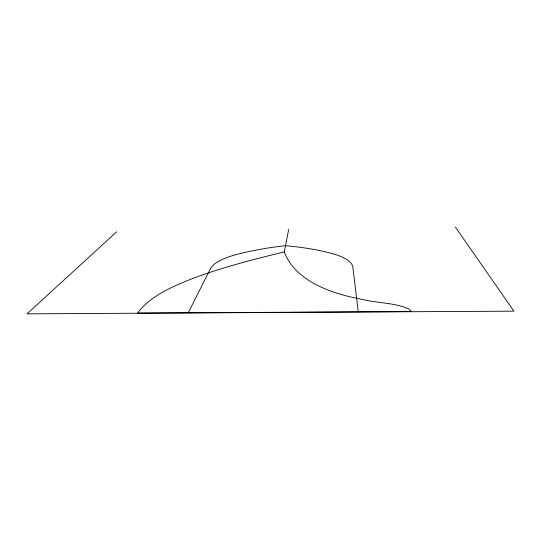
<?xml version="1.0" encoding="UTF-8"?>
<svg xmlns="http://www.w3.org/2000/svg" width="541" height="541" viewBox="0 0 541 541"><rect width="100%" height="100%" fill="white"/><g stroke="black" fill="none" stroke-linecap="round" stroke-linejoin="round"><path stroke-width="0.81" d="M284.309 251.883C252.62 259.606 220.917 267.721 190.398 279.359C171.152 287.291 150.479 295.88 137.624 313.07L411.119 311.555L409.138 309.08C394.795 302.642 378.43 303.237 363.288 299.633A118.79 34.597 1.6 0 1 330.125 290.848C311.082 283.782 291.64 271.853 284.309 251.883L288.678 229.438M188.227 312.786L210.469 268.667A71.662 21.336 -1.7 0 1 236.897 254.419A157.303 50.928 -0.3 0 1 285.513 245.682A155.51 49.84 -3.3 0 1 331.376 253.35A71.662 21.336 -1.7 0 1 352.867 267.261L358.264 311.846M116.687 231.778L27.05 313.848L513.95 311.163L455.421 227.152"/></g></svg>
